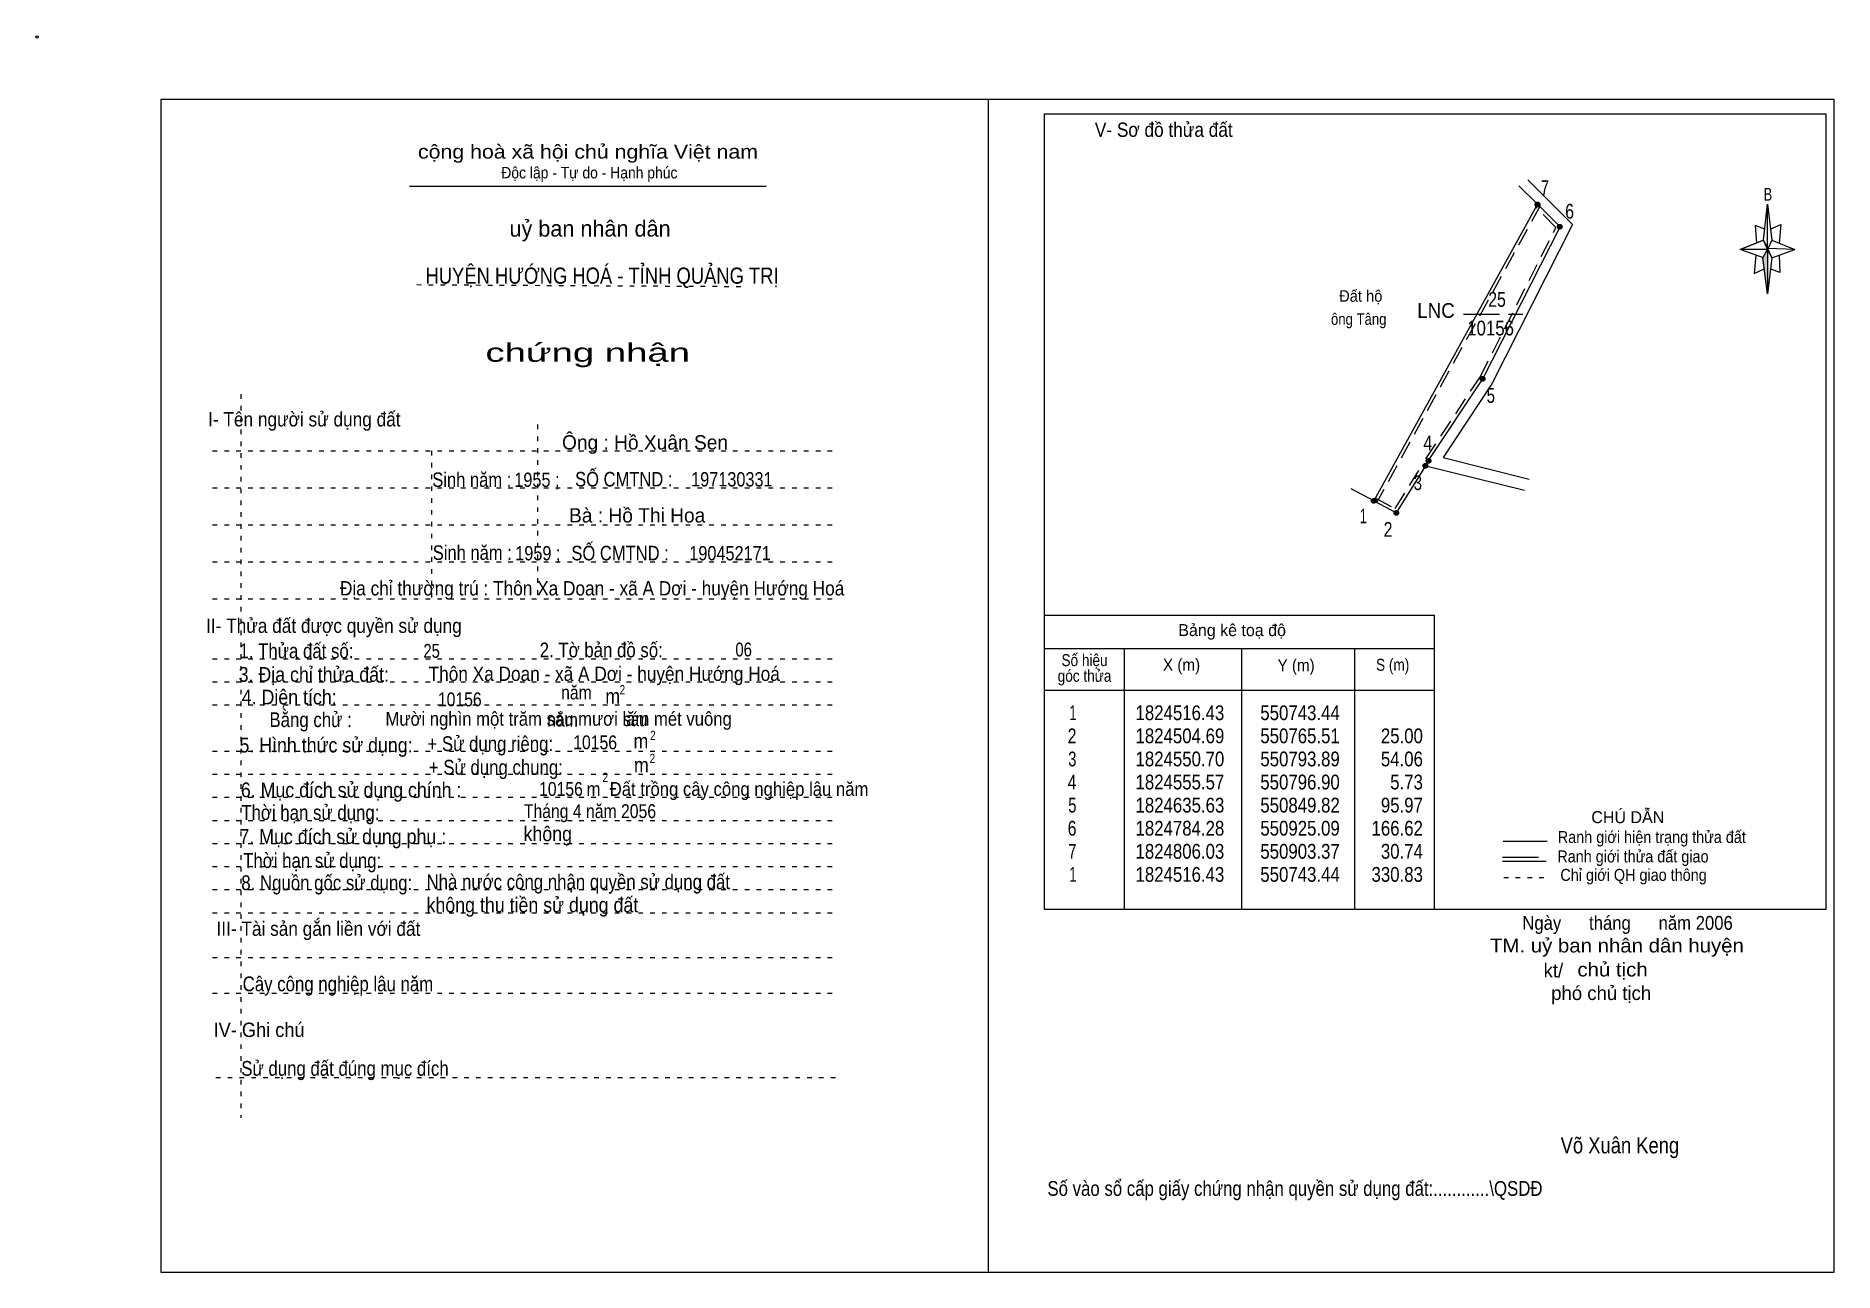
# Model space of a CAD drawing. Header units: centimetres. Extents: x -1.6 to 37.4, y -1.3 to 25.5.
import ezdxf
from ezdxf.enums import TextEntityAlignment as Align

# ---------------------------------------------------------------- set-up
doc = ezdxf.new("R2010")
doc.units = ezdxf.units.CM
doc.header["$LTSCALE"] = 0.13
for name, pattern in [('DOTTED', [1.5, 0.3, -1.2]), ('LONG_DASHED', [7.5, 6, -1.5]), ('MEDIUM_DASHED', [4.5, 3, -1.5])]:
    doc.linetypes.add(name, pattern=pattern)
for name, color, linetype, lineweight in [('1', 7, 'DOTTED', 13), ('10', 7, 'Continuous', 13), ('2', 7, 'Continuous', 25), ('3', 7, 'Continuous', 13), ('30', 7, 'Continuous', 13), ('32', 7, 'LONG_DASHED', 13), ('33', 7, 'LONG_DASHED', 13), ('35', 7, 'Continuous', 13)]:
    doc.layers.add(name, color=color, linetype=linetype, lineweight=lineweight)
doc.layers.add('4', color=7, linetype='Continuous')

msp = doc.modelspace()

# ---------------------------------------------------------------- hatches: boundary and pattern name
at = {"layer": '30'}
msp.add_hatch(color=256, dxfattribs=at).paths.add_polyline_path([(35.91, 20.87), (35.91, 19.91), (35.81, 20.69)])
at = {"layer": '32'}
for points in [[(30.98, 21.8463, 1), (30.88, 21.8463, 1)], [(31.4614, 21.3643, 1), (31.3614, 21.3643, 1)], [(29.7933, 18.07, 1), (29.6933, 18.07, 1)], [(28.5538, 16.1878, 1), (28.4538, 16.1878, 1)], [(28.6205, 16.2958, 1), (28.5205, 16.2958, 1)], [(27.4357, 15.4284, 1), (27.3357, 15.4284, 1)], [(27.9248, 15.1682, 1), (27.8248, 15.1682, 1)]]:
    msp.add_hatch(color=256, dxfattribs=at).paths.add_polyline_path(points)

# ---------------------------------------------------------------- linework, layer by layer
at = {"layer": '1', "linetype": 'Continuous'}
msp.add_line((6.51, 22.24), (14.23, 22.24), dxfattribs=at)
at = {"layer": '1'}
for p, q in [((6.67, 20.11), (13.82, 20.07)), ((2.86, 17.74), (2.86, 2.07)), ((9.28, 17.08), (9.28, 13.31)), ((2.25, 16.51), (15.75, 16.51)), ((6.99, 16.51), (6.99, 13.31)), ((2.25, 15.71), (15.75, 15.71)), ((2.25, 14.91), (15.75, 14.91)), ((2.25, 14.11), (15.75, 14.11)), ((2.25, 13.31), (15.75, 13.31)), ((2.25, 12.01), (15.75, 12.01)), ((2.25, 11.51), (15.75, 11.51)), ((2.25, 11.01), (15.75, 11.01)), ((2.25, 10.01), (15.75, 10.01)), ((2.25, 9.51), (15.75, 9.51)), ((2.25, 9.01), (15.75, 9.01)), ((2.25, 8.51), (15.75, 8.51)), ((2.25, 8.01), (15.75, 8.01)), ((2.25, 7.51), (15.75, 7.51)), ((2.25, 7.01), (15.75, 7.01)), ((2.25, 6.51), (15.75, 6.51)), ((2.25, 5.54), (15.75, 5.54)), ((2.25, 4.77), (15.75, 4.77)), ((2.32, 2.94), (15.82, 2.94))]:
    msp.add_line(p, q, dxfattribs=at)
at = {"layer": '10'}
for p, q in [((30.93, 21.85), (30.53, 22.25)), ((28.57, 16.3), (28.51, 16.19)), ((28.51, 16.19), (30.65, 15.66)), ((27.39, 15.43), (26.9, 15.69))]:
    msp.add_line(p, q, dxfattribs=at)
at = {"layer": '10', "linetype": 'MEDIUM_DASHED'}
msp.add_line((30.99, 21.82), (27.45, 15.4), dxfattribs=at)
at = {"layer": '10'}
for points in [[(30.72, 22.38), (31.69, 21.41), (29.94, 17.96), (28.89, 16.37), (30.75, 15.9)], [(28.57, 16.3), (29.75, 18.07), (31.42, 21.36), (30.93, 21.85), (27.39, 15.43)], [(27.39, 15.43), (27.88, 15.17), (28.51, 16.19)]]:
    msp.add_lwpolyline(points, dxfattribs=at)
at = {"layer": '10', "linetype": 'MEDIUM_DASHED'}
for points in [[(28.51, 16.34), (29.69, 18.11), (31.33, 21.35), (30.88, 21.8)], [(27.42, 15.49), (27.85, 15.26), (28.45, 16.23)]]:
    msp.add_lwpolyline(points, dxfattribs=at)
at = {"layer": '10'}
msp.add_circle((-1.55, 25.47), 0.025, dxfattribs=at)
at = {"layer": '2'}
for p, q in [((20.25, 12.95), (28.7, 12.95)), ((28.7, 6.59), (28.7, 12.95)), ((20.25, 12.23), (28.7, 12.23)), ((21.99, 6.59), (21.99, 12.23)), ((24.53, 10.89), (24.53, 12.23)), ((26.97, 12.23), (26.97, 6.59)), ((20.25, 11.33), (28.7, 11.33))]:
    msp.add_line(p, q, dxfattribs=at)
msp.add_lwpolyline([(37.18, 23.8), (20.25, 23.8), (20.25, 6.59), (37.18, 6.59)], close=True, dxfattribs=at)
msp.add_lwpolyline([(24.53, 6.59), (24.53, 10.39), (24.53, 10.89)], dxfattribs=at)
at = {"layer": '3'}
msp.add_line((19.04, 24.12), (19.04, -1.27), dxfattribs=at)
for points in [[(19.04, 24.12), (1.13, 24.12), (1.13, -1.27), (19.04, -1.27)], [(19.04, -1.27), (37.35, -1.27), (37.35, 24.12), (19.04, 24.12)]]:
    msp.add_lwpolyline(points, dxfattribs=at)
at = {"layer": '30'}
for p, q in [((35.82, 21.07), (35.91, 21.85)), ((36, 21.07), (36.5, 20.87)), ((35.82, 20.69), (35.32, 20.87)), ((36, 20.69), (35.91, 19.91)), ((36.16, 20.75), (36.18, 20.37)), ((36.18, 20.37), (35.97, 20.45))]:
    msp.add_line(p, q, dxfattribs=at)
for points in [[(35.91, 21.85), (36, 21.07), (35.91, 20.87)], [(35.91, 20.87), (35.32, 20.87), (35.82, 21.07), (36, 20.69), (36.5, 20.87), (35.91, 20.89)], [(35.91, 20.87), (35.91, 19.91), (35.81, 20.69)]]:
    msp.add_lwpolyline(points, close=True, dxfattribs=at)
for points in [[(35.97, 21.31), (36.2, 21.41), (36.16, 21.01)], [(35.91, 20.87), (35.82, 21.07), (35.32, 20.87)], [(35.85, 21.31), (35.64, 21.39), (35.67, 21.01)], [(35.66, 20.75), (35.62, 20.35), (35.84, 20.45)], [(35.91, 20.87), (36, 20.69), (36.5, 20.87)]]:
    msp.add_lwpolyline(points, dxfattribs=at)
at = {"layer": '32'}
for centre in [(30.93, 21.8463), (31.4114, 21.3643), (29.7433, 18.07), (28.5038, 16.1878), (28.5705, 16.2958), (27.3857, 15.4284), (27.8748, 15.1682)]:
    msp.add_circle(centre, 0.05, dxfattribs=at)
at = {"layer": '33'}
msp.add_line((29.33, 19.47), (30.61, 19.47), dxfattribs=at)
at = {"layer": '35'}
for p, q in [((30.19, 8.06), (31.14, 8.06)), ((30.17, 7.63), (31.12, 7.63))]:
    msp.add_line(p, q, dxfattribs=at)
at = {"layer": '35', "linetype": 'LONG_DASHED'}
msp.add_line((30.17, 7.71), (31.12, 7.71), dxfattribs=at)
at = {"layer": '35', "linetype": 'DOTTED'}
msp.add_line((30.2, 7.27), (31.19, 7.27), dxfattribs=at)

# ---------------------------------------------------------------- texts
at = {"layer": '1'}
for s, height, width, p in [('V- Sơ đồ thửa đất', 0.31, 0.9, (22.84, 23.31)), ('cộng hoà xã hội chủ nghĩa Việt nam', 0.3, 1.15, (10.375, 22.84)), ('Độc lập - Tự do - Hạnh phúc', 0.25, 0.9, (10.405, 22.41)), ('chứng nhận', 0.4, 1.55, (10.37, 18.44)), ('I- Tên người sử dụng đất', 0.31, 0.9, (4.235, 17.04)), ('II- Thửa đất được quyền sử dụng', 0.31, 0.9, (4.875, 12.57)), ('III- Tài sản gắn liền với đất', 0.31, 0.9, (4.54, 6.01)), ('IV- Ghi chú', 0.31, 0.95, (3.255, 3.82))]:
    msp.add_text(s, height=height, dxfattribs=dict(at, width=width)).set_placement(p, align=Align.CENTER)
msp.add_text('uỷ ban nhân dân', height=0.35, dxfattribs=at).set_placement((10.42, 21.15), align=Align.CENTER)
at = {"layer": '10'}
for s, width, p in [('  Đất hộ', 0.95, (26.46, 19.74)), ('ông Tâng', 0.85, (26.46, 19.24))]:
    msp.add_text(s, height=0.25, dxfattribs=dict(at, width=width)).set_placement(p)
for s, height, p in [('Ông : Hồ Xuân Sen', 0.31, (11.61, 16.54)), ('Bà : Hồ Thị Hoa', 0.31, (11.44, 14.96)), ('kt/ ', 0.3, (31.33, 5.11)), ('phó chủ tịch ', 0.3, (32.365, 4.62))]:
    msp.add_text(s, height=height, dxfattribs=at).set_placement(p, align=Align.CENTER)
for s, height, width, p in [('Sinh năm :', 0.3149, 0.85, (7.86, 15.73)), ('1955 ;', 0.31, 0.85, (9.27, 15.73)), ('SỐ CMTND :', 0.3149, 0.85, (11.15, 15.74)), ('197130331', 0.31, 0.85, (13.49, 15.74)), ('Sinh năm :', 0.3149, 0.85, (7.87, 14.15)), ('1959 ;', 0.31, 0.85, (9.29, 14.14)), ('SỐ CMTND :', 0.3149, 0.85, (11.07, 14.14)), ('190452171', 0.31, 0.85, (13.45, 14.14)), ('Địa chỉ thường trú : Thôn Xa Doan - xã A Dơi - huyện Hướng Hoá', 0.31, 0.9, (10.465, 13.38)), ('25', 0.3, 0.8, (6.99, 12.03)), ('06', 0.3, 0.8, (13.745, 12.06)), (' Thôn Xa Doan - xã A Dơi - huyện Hướng Hoá', 0.31, 0.9, (10.675, 11.53)), ('năm', 0.3, 0.85, (10.125, 11.13)), ('Mười nghìn một trăm sáu mươi lăm mét vuông ', 0.3, 0.9, (9.79, 10.56)), ('m  Đất trồng cây công nghiệp lâu năm ', 0.3, 0.9, (13.445, 9.04)), ('Tháng 4 năm 2056 ', 0.3, 0.85, (10.465, 8.56)), ('Ngày      tháng      năm 2006', 0.3, 0.9, (32.88, 6.14)), ('TM. uỷ ban nhân dân huyện', 0.3, 1.1, (32.65, 5.65)), ('chủ tịch', 0.3, 1.1, (32.555, 5.13)), ('Võ Xuân Keng ', 0.35, 0.85, (32.77, 1.3))]:
    msp.add_text(s, height=height, dxfattribs=dict(at, width=width)).set_placement(p, align=Align.CENTER)
at = {"layer": '2'}
for s, height, width, p in [('HUYỆN HƯỚNG HOÁ - TỈNH QUẢNG TRỊ', 0.35, 0.85, (10.68, 20.13)), ('Số hiệu', 0.2591, 0.85, (21.125, 11.85)), ('3. Địa chỉ thửa đất:', 0.32, 0.9, (4.44, 11.51)), ('góc thửa', 0.2591, 0.85, (21.125, 11.51)), ('X (m)', 0.2591, 0.95, (23.225, 11.75)), ('Y (m)', 0.2591, 0.95, (25.705, 11.74)), ('S (m)', 0.2591, 0.85, (27.795, 11.75)), ('Số vào sổ cấp giấy chứng nhận quyền sử dụng đất:............\\QSDĐ', 0.32, 0.85, (25.68, 0.38))]:
    msp.add_text(s, height=height, dxfattribs=dict(at, width=width)).set_placement(p, align=Align.CENTER)
msp.add_text('Bảng kê toạ độ', height=0.2591, dxfattribs=at).set_placement((24.32, 12.5), align=Align.CENTER)
for s, height, width, p in [('1. Thửa đất số:', 0.32, 0.85, (2.83, 12.02)), ('2. Tờ bản đồ số:', 0.32, 0.85, (9.33, 12.04)), ('4. Diện tích:', 0.32, 0.9, (2.88, 11.02)), ('m', 0.32, 0.9, (10.75, 11.04)), ('2', 0.2, 0.8, (11.06, 11.24)), ('Bằng chử :', 0.32, 0.85, (3.48, 10.53)), ('5. Hình thức sử dụng:', 0.32, 0.9, (2.83, 9.98)), ('+ Sử dụng riêng:', 0.32, 0.85, (6.9, 10.01)), ('m', 0.32, 0.9, (11.36, 10.07)), ('2', 0.2, 0.8, (11.72, 10.25)), ('+ Sử dụng chung:', 0.32, 0.85, (6.93, 9.5)), ('m', 0.32, 0.9, (11.37, 9.55)), ('2', 0.2, 0.8, (11.71, 9.75)), ('6. Mục đích sử dụng chính : ', 0.32, 0.9, (2.86, 9.01)), ('2', 0.2, 0.8, (10.69, 9.34)), ('Thời hạn sử dụng: ', 0.32, 0.85, (2.87, 8.52)), ('7. Mục đích sử dụng phụ : ', 0.32, 0.9, (2.83, 8)), ('không', 0.32, 0.9, (8.98, 8.06)), ('Thời hạn sử dụng: ', 0.32, 0.85, (2.91, 7.48)), ('8. Nguồn gốc sử dụng: ', 0.32, 0.85, (2.87, 7)), ('Nhà nước công nhận quyền sử dụng đất  ', 0.32, 0.85, (6.88, 7.02)), ('không thu tiền sử dụng đất', 0.32, 0.9, (6.88, 6.52)), ('Cây công nghiệp lâu năm', 0.32, 0.85, (2.9, 4.81)), ('Sử dụng đất đúng mục đích', 0.32, 0.85, (2.87, 2.98))]:
    msp.add_text(s, height=height, dxfattribs=dict(at, width=width)).set_placement(p)
at = {"layer": '30', "width": 0.75}
msp.add_text('B', height=0.2756, dxfattribs=at).set_placement((35.92, 21.93), align=Align.CENTER)
at = {"layer": '30'}
for s, width, p in [('1', 0.65, (20.95, 10.68)), ('1824516.43', 0.85, (24.15, 10.68)), ('550743.44', 0.85, (26.65, 10.68)), ('550743.44', 0.85, (26.65, 10.68)), ('2', 0.8, (20.95, 10.18)), ('1824504.69', 0.85, (24.15, 10.18)), ('550765.51', 0.85, (26.65, 10.18)), ('25.00', 0.85, (28.45, 10.18)), ('3', 0.75, (20.95, 9.68)), ('1824550.70', 0.85, (24.15, 9.68)), ('550793.89', 0.85, (26.65, 9.68)), ('54.06', 0.85, (28.45, 9.68)), ('4', 0.8, (20.95, 9.18)), ('1824555.57', 0.85, (24.15, 9.18)), ('550796.90', 0.85, (26.65, 9.18)), ('5.73', 0.85, (28.45, 9.18)), ('5', 0.75, (20.95, 8.68)), ('1824635.63', 0.85, (24.15, 8.68)), ('550849.82', 0.85, (26.65, 8.68)), ('95.97', 0.85, (28.45, 8.68)), ('6', 0.8, (20.95, 8.18)), ('1824784.28', 0.85, (24.15, 8.18)), ('550925.09', 0.85, (26.65, 8.18)), ('166.62', 0.85, (28.45, 8.18)), ('7', 0.75, (20.95, 7.68)), ('1824806.03', 0.85, (24.15, 7.68)), ('550903.37', 0.85, (26.65, 7.68)), ('30.74', 0.85, (28.45, 7.68)), ('1', 0.65, (20.95, 7.18)), ('1824516.43', 0.85, (24.15, 7.18)), ('550743.44', 0.85, (26.65, 7.18)), ('330.83', 0.85, (28.45, 7.18))]:
    msp.add_text(s, height=0.32, dxfattribs=dict(at, width=width)).set_placement(p, align=Align.RIGHT)
at = {"layer": '32'}
for s, width, p in [('7', 0.75, (31.09, 22.05)), ('6', 0.8, (31.625, 21.54)), ('5', 0.75, (29.92, 17.55)), ('4', 0.8, (28.555, 16.52)), ('3', 0.75, (28.34, 15.66)), ('1', 0.65, (27.16, 14.94)), ('2', 0.8, (27.695, 14.65))]:
    msp.add_text(s, height=0.32, dxfattribs=dict(at, width=width)).set_placement(p, align=Align.CENTER)
at = {"layer": '33'}
for s, width, p in [('25', 0.8, (30.055, 19.63)), ('10156', 0.85, (29.915, 19.01))]:
    msp.add_text(s, height=0.32, dxfattribs=dict(at, width=width)).set_placement(p, align=Align.CENTER)
at = {"layer": '33', "width": 0.95}
msp.add_text('LNC', height=0.32, dxfattribs=at).set_placement((29.14, 19.39), align=Align.RIGHT)
at = {"layer": '35'}
msp.add_text('CHÚ DẪN', height=0.2591, dxfattribs=at).set_placement((32.885, 8.45), align=Align.CENTER)
at = {"layer": '35', "width": 0.9}
for s, p in [('Ranh giới hiện trạng thửa đất', (33.405, 8.02)), ('Ranh giới thửa đất giao ', (33.04, 7.6)), ('Chỉ giới QH giao thông', (33.01, 7.2))]:
    msp.add_text(s, height=0.2591, dxfattribs=at).set_placement(p, align=Align.CENTER)
at = {"layer": '4'}
for s, width, p in [('10156', 0.85, (7.6, 10.98)), ('năm', 0.85, (9.825, 10.54)), ('sáu', 0.8, (11.4, 10.55)), ('10156', 0.85, (10.53, 10.05)), ('10156', 0.85, (9.79, 9.04))]:
    msp.add_text(s, height=0.3, dxfattribs=dict(at, width=width)).set_placement(p, align=Align.CENTER)

doc.saveas('drawing.dxf')
